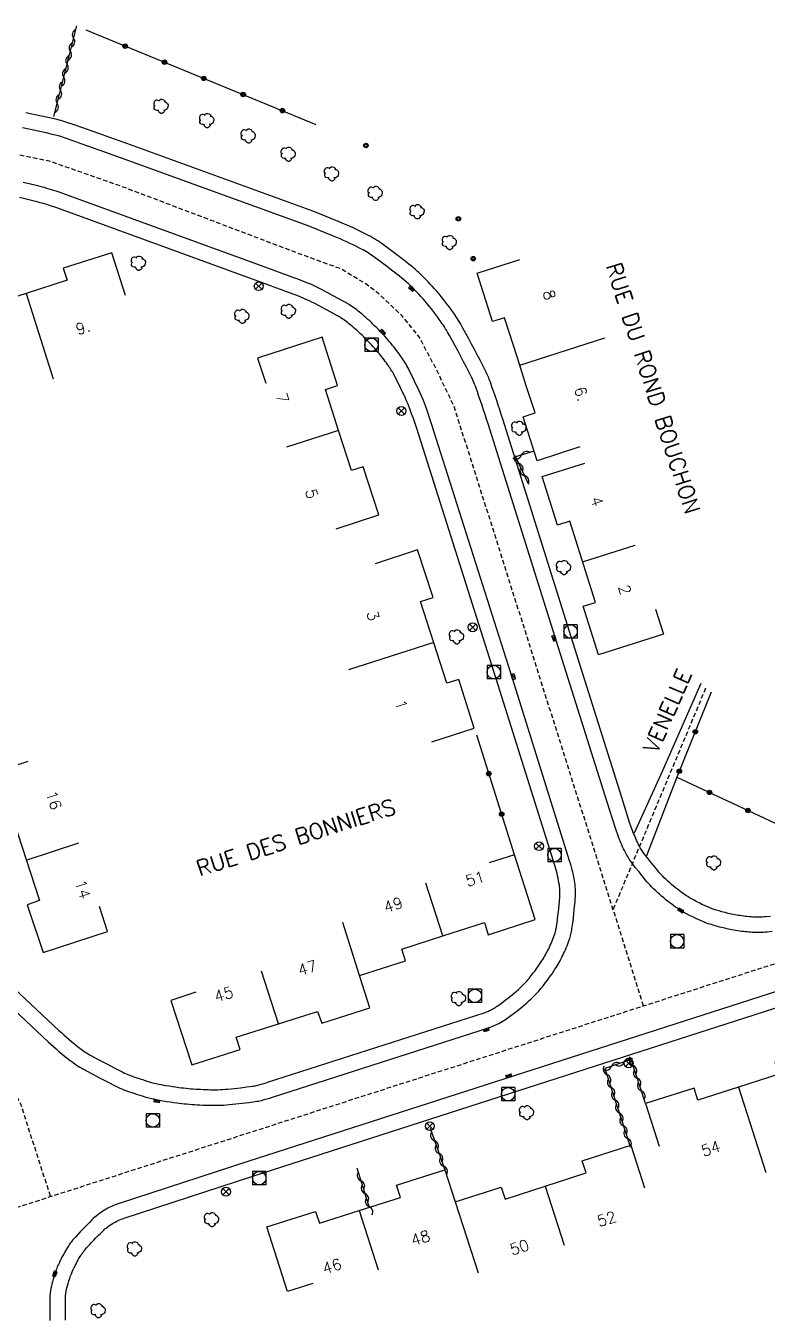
# Model space of a CAD drawing. Header units: millimetres. Extents: x 111000 to 112001, y 129999 to 131000.
# Drawn here: x 111672.5 to 111755.3, y 130248.2 to 130392.6 of the extents above; entities that cross this region are included whole.
import ezdxf
from ezdxf.enums import TextEntityAlignment as Align

# ---------------------------------------------------------------- set-up
doc = ezdxf.new("R2010")
doc.units = ezdxf.units.MM
doc.linetypes.add('DASHED', pattern=[0.75, 0.5, -0.25])
doc.layers.get('0').update_dxf_attribs({"linetype": 'CONTINUOUS'})
for name, color, linetype in [('W0001', 6, 'DASHED'), ('W0008', 7, 'CONTINUOUS'), ('W0100', 7, 'CONTINUOUS'), ('W0300', 7, 'CONTINUOUS'), ('W0310', 3, 'CONTINUOUS'), ('W0322', 7, 'CONTINUOUS'), ('W0400', 7, 'CONTINUOUS'), ('W0420', 7, 'CONTINUOUS'), ('W0469', 7, 'CONTINUOUS'), ('W0989', 7, 'CONTINUOUS'), ('W0991', 7, 'CONTINUOUS'), ('W1102', 7, 'CONTINUOUS')]:
    doc.layers.add(name, color=color, linetype=linetype)
doc.styles.get("Standard").update_dxf_attribs({"font": 'romans.shx', "width": 0.85})

# ---------------------------------------------------------------- blocks, each defined once
blk = doc.blocks.new('T420')
for p, q in [((0.75, 0.75), (-0.75, 0.75)), ((-0.75, 0.75), (-0.75, -0.75)), ((0.75, 0.75), (0.75, -0.75)), ((0.75, -0.75), (-0.75, -0.75))]:
    blk.add_line(p, q)
blk.add_ellipse((0, 0), major_axis=(-0.53, 0.53), ratio=1, start_param=3.926991, end_param=10.210176)
blk = doc.blocks.new('T400')
for p, q in [((-0.15, 0.3), (0.15, 0.3)), ((-0.15, -0.25), (-0.15, 0.3)), ((-0.15, 0.15), (0.15, 0.15)), ((-0.15, 0), (0.15, 0)), ((0.15, 0.3), (0.15, -0.25)), ((-0.15, -0.15), (0.15, -0.15)), ((-0.15, -0.25), (-0.15, -0.3)), ((-0.15, -0.3), (0.15, -0.3)), ((0.15, -0.3), (0.15, -0.25))]:
    blk.add_line(p, q)
blk = doc.blocks.new('T300')
for p, q in [((-0.8, 0.51), (-0.86, 0.34)), ((-0.86, 0.34), (-0.86, 0.17)), ((-0.86, 0.17), (-0.74, 0.06)), ((-0.69, 0.63), (-0.8, 0.51)), ((-0.8, -0.06), (-0.74, 0.06)), ((-0.74, 0.06), (-0.69, 0.11)), ((-0.57, 0.69), (-0.69, 0.63)), ((-0.46, 0.69), (-0.57, 0.69)), ((-0.29, 0.63), (-0.46, 0.69)), ((-0.29, 0.63), (-0.17, 0.74)), ((-0.23, 0.57), (-0.29, 0.63)), ((-0.17, 0.74), (-0.06, 0.8)), ((-0.06, 0.8), (0.06, 0.8)), ((0.06, 0.8), (0.23, 0.74)), ((0.23, 0.74), (0.34, 0.63)), ((0.34, 0.63), (0.4, 0.51)), ((0.46, 0.46), (0.34, 0.46)), ((0.4, 0.51), (0.4, 0.46)), ((0.57, 0.4), (0.46, 0.46)), ((0.57, 0.4), (0.69, 0.29)), ((0.69, 0.29), (0.74, 0.17)), ((0.74, 0.06), (0.69, -0.17)), ((0.74, 0.17), (0.74, 0.06)), ((-0.8, -0.17), (-0.8, -0.06)), ((-0.8, -0.23), (-0.8, -0.17)), ((-0.74, -0.34), (-0.8, -0.23)), ((-0.69, -0.4), (-0.74, -0.34)), ((-0.51, -0.46), (-0.69, -0.4)), ((-0.4, -0.46), (-0.51, -0.46)), ((-0.4, -0.46), (-0.34, -0.46)), ((-0.34, -0.46), (-0.34, -0.4)), ((-0.34, -0.51), (-0.34, -0.46)), ((-0.29, -0.63), (-0.34, -0.51)), ((-0.17, -0.74), (-0.29, -0.63)), ((-0.06, -0.8), (-0.17, -0.74)), ((0.06, -0.8), (-0.06, -0.8)), ((0.17, -0.74), (0.06, -0.8)), ((0.23, -0.69), (0.17, -0.74)), ((0.29, -0.46), (0.23, -0.46)), ((0.29, -0.63), (0.23, -0.69)), ((0.46, -0.4), (0.29, -0.46)), ((0.34, -0.51), (0.29, -0.63)), ((0.34, -0.51), (0.34, -0.46)), ((0.57, -0.34), (0.46, -0.4)), ((0.63, -0.29), (0.57, -0.34)), ((0.69, -0.17), (0.63, -0.29))]:
    blk.add_line(p, q)
blk = doc.blocks.new('t310o')
at = {"color": 0, "linetype": 'Continuous'}
for centre, start, end in [((-0.5, 0.38), 216.8699, 323.1304), ((0.5, -0.37), 36.8699, 143.1303)]:
    blk.add_arc(centre, 0.625, start, end, dxfattribs=at)
blk = doc.blocks.new('t322o')
at = {"color": 0, "linetype": 'Continuous'}
for radius in [0.25, 0.15]:
    blk.add_circle((0, 0), radius, dxfattribs=at)
blk = doc.blocks.new('T469')
at = {"color": 0, "linetype": 'Continuous', "flags": 128}
for points in [[(-0.35, 0.35), (0.35, -0.35)], [(-0.35, -0.35), (0.35, 0.35)]]:
    blk.add_lwpolyline(points, dxfattribs=at)
at = {"color": 0, "linetype": 'Continuous'}
blk.add_circle((0, 0), 0.5, dxfattribs=at)

msp = doc.modelspace()

# ---------------------------------------------------------------- linework, layer by layer
at = {"layer": 'W0001', "flags": 128}
for points in [[(111560.99, 130382.45), (111610.9, 130335.38), (111660.39, 130288.59), (111664.8, 130284.1), (111668.98, 130277.79), (111671.89, 130272.11), (111675.23, 130261.74)], [(111741.51, 130283.06), (111722.21, 130344.18), (111720.29, 130350.16), (111718.3, 130354.3), (111716.39, 130357.89), (111714.51, 130360.21), (111711.74, 130362.81), (111710.46, 130363.76), (111707.64, 130365.45), (111702.92, 130367.16), (111683.09, 130374.68), (111675.22, 130377.43), (111669.24, 130378.66), (111662.1, 130379.53), (111659.96, 130379.5), (111653.3, 130378.79), (111647.56, 130377.59), (111637.91, 130374.57), (111615.51, 130367.15), (111606.75, 130363.79), (111599.2, 130358.07), (111593.38, 130351.91)], [(111748.43, 130318.56), (111738.1, 130293.86)], [(111856.39, 130285.29), (111815.18, 130292.75), (111796.51, 130295.05), (111791.85, 130295.08), (111781.75, 130294.33), (111772.28, 130292.6), (111762.96, 130289.95), (111716.38, 130274.98), (111611.76, 130241.31), (111547.17, 130220.5), (111524.71, 130213.29)]]:
    msp.add_lwpolyline(points, dxfattribs=at)
at = {"layer": 'W0008', "flags": 128}
for points in [[(111755.67, 130293.08), (111755.13, 130293.02), (111754.96, 130293.01), (111754.8, 130293), (111754.64, 130292.99), (111754.47, 130292.99), (111754.32, 130292.99), (111754.17, 130292.99), (111754.02, 130292.99), (111753.87, 130293), (111753.72, 130293), (111753.57, 130293.01), (111753.42, 130293.03), (111753.26, 130293.04), (111753.07, 130293.06), (111752.87, 130293.08), (111752.67, 130293.11), (111752.48, 130293.13), (111752.28, 130293.16), (111752.09, 130293.19), (111751.89, 130293.22), (111751.7, 130293.26), (111751.33, 130293.33), (111750.97, 130293.41), (111750.61, 130293.5), (111750.25, 130293.59), (111749.93, 130293.68), (111749.61, 130293.78), (111749.29, 130293.89), (111748.98, 130294), (111748.75, 130294.09), (111748.53, 130294.18), (111748.3, 130294.28), (111748.08, 130294.38), (111747.77, 130294.54), (111747.46, 130294.7), (111747.15, 130294.87), (111746.84, 130295.04), (111746.64, 130295.16), (111746.44, 130295.29), (111746.24, 130295.41), (111746.05, 130295.54), (111745.86, 130295.68), (111745.66, 130295.81), (111745.48, 130295.95), (111745.29, 130296.1), (111745.07, 130296.27), (111744.86, 130296.45), (111744.64, 130296.63), (111744.43, 130296.82), (111744.22, 130297.01), (111744.02, 130297.2), (111743.82, 130297.39), (111743.62, 130297.59), (111743.47, 130297.74), (111743.32, 130297.9), (111743.18, 130298.06), (111743.04, 130298.23), (111742.67, 130298.68), (111742.3, 130299.14), (111741.94, 130299.61), (111741.58, 130300.07), (111741.5, 130300.18), (111741.42, 130300.29), (111741.34, 130300.41), (111741.27, 130300.52), (111741.2, 130300.63), (111741.13, 130300.75), (111741.06, 130300.87), (111741, 130300.99), (111740.9, 130301.18), (111740.81, 130301.37), (111740.72, 130301.57), (111740.63, 130301.76), (111740.55, 130301.96), (111740.47, 130302.15), (111740.39, 130302.35), (111740.31, 130302.55), (111739.98, 130303.47), (111739.06, 130306.35), (111733.4, 130324.3), (111725.76, 130348.64), (111725.59, 130349.16), (111725.43, 130349.68), (111725.26, 130350.2), (111725.09, 130350.72), (111724.91, 130351.23), (111724.74, 130351.75), (111724.56, 130352.26), (111724.38, 130352.78), (111724.32, 130352.94), (111724.26, 130353.1), (111724.2, 130353.26), (111724.13, 130353.41), (111724.06, 130353.57), (111723.99, 130353.72), (111723.92, 130353.88), (111723.84, 130354.03), (111723.54, 130354.63), (111723.23, 130355.24), (111722.92, 130355.84), (111722.6, 130356.44), (111722.29, 130357.03), (111721.97, 130357.63), (111721.65, 130358.23), (111721.32, 130358.82), (111721.2, 130359.03), (111721.08, 130359.24), (111720.96, 130359.45), (111720.83, 130359.66), (111720.7, 130359.86), (111720.57, 130360.07), (111720.44, 130360.27), (111720.3, 130360.47), (111720.07, 130360.79), (111719.85, 130361.1), (111719.61, 130361.41), (111719.38, 130361.72), (111719.14, 130362.03), (111718.9, 130362.33), (111718.65, 130362.63), (111718.4, 130362.93), (111718.16, 130363.2), (111717.92, 130363.47), (111717.67, 130363.74), (111717.42, 130364), (111717.17, 130364.26), (111716.91, 130364.52), (111716.65, 130364.77), (111716.39, 130365.02), (111716.26, 130365.15), (111716.12, 130365.27), (111715.98, 130365.39), (111715.85, 130365.51), (111715.71, 130365.63), (111715.57, 130365.74), (111715.42, 130365.86), (111715.28, 130365.97), (111714.54, 130366.54), (111713.79, 130367.11), (111713.04, 130367.67), (111712.28, 130368.23), (111712.08, 130368.37), (111711.87, 130368.52), (111711.66, 130368.66), (111711.44, 130368.79), (111711.23, 130368.92), (111711.01, 130369.05), (111710.78, 130369.17), (111710.56, 130369.28), (111710.18, 130369.47), (111709.81, 130369.66), (111709.43, 130369.84), (111709.04, 130370.01), (111708.66, 130370.19), (111708.27, 130370.35), (111707.89, 130370.52), (111707.5, 130370.68), (111704.65, 130371.83), (111683.75, 130379.44), (111681.88, 130380.11), (111680.62, 130380.56), (111679.36, 130381), (111678.1, 130381.44), (111676.83, 130381.87), (111676.63, 130381.94), (111676.42, 130382), (111676.21, 130382.06), (111676, 130382.11), (111675.12, 130382.31), (111674.24, 130382.51), (111673.35, 130382.7), (111672.47, 130382.89)], [(111755.86, 130291.37), (111755.3, 130291.32), (111755.09, 130291.3), (111754.89, 130291.28), (111754.69, 130291.28), (111754.49, 130291.27), (111754.32, 130291.27), (111754.14, 130291.27), (111753.97, 130291.28), (111753.79, 130291.28), (111753.62, 130291.29), (111753.45, 130291.3), (111753.27, 130291.32), (111753.1, 130291.33), (111752.88, 130291.35), (111752.67, 130291.38), (111752.45, 130291.4), (111752.24, 130291.43), (111752.02, 130291.46), (111751.81, 130291.5), (111751.6, 130291.53), (111751.38, 130291.57), (111751.18, 130291.61), (111750.98, 130291.65), (111750.79, 130291.69), (111750.59, 130291.74), (111750.39, 130291.78), (111750.19, 130291.83), (111749.99, 130291.88), (111749.8, 130291.94), (111749.62, 130291.99), (111749.44, 130292.04), (111749.26, 130292.09), (111749.08, 130292.15), (111748.91, 130292.2), (111748.73, 130292.26), (111748.55, 130292.33), (111748.38, 130292.39), (111748.11, 130292.49), (111747.85, 130292.6), (111747.59, 130292.72), (111747.33, 130292.84), (111746.99, 130293.01), (111746.65, 130293.19), (111746.31, 130293.37), (111745.98, 130293.56), (111745.75, 130293.7), (111745.53, 130293.83), (111745.3, 130293.98), (111745.08, 130294.12), (111744.87, 130294.27), (111744.65, 130294.43), (111744.44, 130294.59), (111744.23, 130294.75), (111743.99, 130294.94), (111743.75, 130295.14), (111743.52, 130295.34), (111743.29, 130295.54), (111743.06, 130295.74), (111742.84, 130295.95), (111742.62, 130296.16), (111742.4, 130296.38), (111742.22, 130296.56), (111742.05, 130296.75), (111741.88, 130296.94), (111741.72, 130297.13), (111741.33, 130297.6), (111740.96, 130298.08), (111740.58, 130298.55), (111740.21, 130299.03), (111740.11, 130299.17), (111740.01, 130299.31), (111739.91, 130299.46), (111739.82, 130299.6), (111739.73, 130299.75), (111739.64, 130299.9), (111739.55, 130300.05), (111739.47, 130300.2), (111739.36, 130300.42), (111739.26, 130300.64), (111739.16, 130300.85), (111739.06, 130301.07), (111738.96, 130301.29), (111738.87, 130301.52), (111738.79, 130301.74), (111738.7, 130301.97), (111738.36, 130302.92), (111737.43, 130305.83), (111731.77, 130323.79), (111724.12, 130348.13), (111723.96, 130348.64), (111723.79, 130349.15), (111723.63, 130349.66), (111723.46, 130350.17), (111723.29, 130350.68), (111723.11, 130351.19), (111722.94, 130351.7), (111722.76, 130352.21), (111722.71, 130352.34), (111722.66, 130352.48), (111722.61, 130352.61), (111722.55, 130352.74), (111722.5, 130352.87), (111722.44, 130353), (111722.38, 130353.13), (111722.31, 130353.26), (111722.01, 130353.85), (111721.7, 130354.45), (111721.4, 130355.04), (111721.08, 130355.64), (111720.77, 130356.23), (111720.46, 130356.82), (111720.14, 130357.41), (111719.82, 130357.99), (111719.71, 130358.19), (111719.6, 130358.38), (111719.49, 130358.57), (111719.37, 130358.75), (111719.25, 130358.94), (111719.14, 130359.13), (111719.01, 130359.31), (111718.89, 130359.49), (111718.68, 130359.79), (111718.46, 130360.09), (111718.24, 130360.38), (111718.02, 130360.67), (111717.79, 130360.96), (111717.56, 130361.25), (111717.33, 130361.53), (111717.09, 130361.81), (111716.87, 130362.07), (111716.65, 130362.32), (111716.42, 130362.57), (111716.18, 130362.82), (111715.95, 130363.06), (111715.71, 130363.3), (111715.47, 130363.54), (111715.22, 130363.77), (111714.98, 130363.99), (111714.73, 130364.2), (111714.48, 130364.41), (111714.23, 130364.62), (111713.49, 130365.18), (111712.76, 130365.74), (111712.02, 130366.29), (111711.27, 130366.84), (111711.09, 130366.97), (111710.91, 130367.09), (111710.73, 130367.21), (111710.55, 130367.33), (111710.36, 130367.44), (111710.17, 130367.55), (111709.98, 130367.65), (111709.78, 130367.75), (111709.42, 130367.93), (111709.06, 130368.11), (111708.7, 130368.28), (111708.33, 130368.45), (111707.97, 130368.62), (111707.6, 130368.78), (111707.23, 130368.93), (111706.86, 130369.09), (111704.03, 130370.23), (111683.17, 130377.82), (111681.3, 130378.49), (111680.05, 130378.94), (111678.79, 130379.38), (111677.54, 130379.82), (111676.28, 130380.25), (111676.11, 130380.3), (111675.95, 130380.35), (111675.79, 130380.39), (111675.62, 130380.43), (111674.74, 130380.63), (111673.86, 130380.83), (111672.99, 130381.02), (111672.11, 130381.21)], [(111666.16, 130287.34), (111674.98, 130279.07), (111675.27, 130278.79), (111675.57, 130278.52), (111675.87, 130278.26), (111676.18, 130277.99), (111676.49, 130277.73), (111676.8, 130277.47), (111677.11, 130277.22), (111677.43, 130276.97), (111677.61, 130276.84), (111677.79, 130276.7), (111677.97, 130276.58), (111678.16, 130276.45), (111678.34, 130276.33), (111678.53, 130276.21), (111678.73, 130276.1), (111678.92, 130275.99), (111679.82, 130275.51), (111680.72, 130275.04), (111681.62, 130274.57), (111682.52, 130274.1), (111682.75, 130273.99), (111682.98, 130273.89), (111683.21, 130273.79), (111683.44, 130273.7), (111683.94, 130273.52), (111684.45, 130273.34), (111684.96, 130273.17), (111685.47, 130273.01), (111685.77, 130272.92), (111686.08, 130272.83), (111686.38, 130272.75), (111686.69, 130272.68), (111686.98, 130272.62), (111687.27, 130272.57), (111687.55, 130272.51), (111687.84, 130272.46), (111688.22, 130272.4), (111688.59, 130272.34), (111688.97, 130272.29), (111689.34, 130272.24), (111689.63, 130272.2), (111689.91, 130272.17), (111690.2, 130272.14), (111690.48, 130272.11), (111690.77, 130272.09), (111691.05, 130272.06), (111691.34, 130272.04), (111691.62, 130272.02), (111691.92, 130272.01), (111692.21, 130271.99), (111692.5, 130271.98), (111692.79, 130271.98), (111693.09, 130271.97), (111693.38, 130271.97), (111693.67, 130271.97), (111693.97, 130271.97), (111694.28, 130271.97), (111694.59, 130271.99), (111694.9, 130272.01), (111695.21, 130272.04), (111695.94, 130272.11), (111696.67, 130272.2), (111697.39, 130272.28), (111698.12, 130272.38), (111698.29, 130272.41), (111698.46, 130272.44), (111698.63, 130272.47), (111698.8, 130272.51), (111699.11, 130272.6), (111699.42, 130272.68), (111699.72, 130272.77), (111700.03, 130272.87), (111724.29, 130280.67), (111724.81, 130280.88), (111724.99, 130280.95), (111725.16, 130281.03), (111725.34, 130281.12), (111725.51, 130281.21), (111725.7, 130281.32), (111725.88, 130281.44), (111726.06, 130281.55), (111726.24, 130281.68), (111726.67, 130281.99), (111727.09, 130282.31), (111727.51, 130282.64), (111727.93, 130282.97), (111728.19, 130283.19), (111728.45, 130283.41), (111728.7, 130283.64), (111728.95, 130283.87), (111729.12, 130284.03), (111729.28, 130284.19), (111729.44, 130284.35), (111729.6, 130284.52), (111729.75, 130284.69), (111729.9, 130284.86), (111730.05, 130285.04), (111730.19, 130285.22), (111730.38, 130285.45), (111730.56, 130285.69), (111730.75, 130285.93), (111730.92, 130286.17), (111731.1, 130286.42), (111731.27, 130286.66), (111731.44, 130286.91), (111731.6, 130287.16), (111731.72, 130287.35), (111731.84, 130287.54), (111731.95, 130287.73), (111732.06, 130287.92), (111732.17, 130288.11), (111732.27, 130288.31), (111732.37, 130288.5), (111732.47, 130288.7), (111732.57, 130288.92), (111732.67, 130289.13), (111732.77, 130289.35), (111732.86, 130289.57), (111732.95, 130289.78), (111733.03, 130290), (111733.12, 130290.23), (111733.19, 130290.45), (111733.25, 130290.6), (111733.29, 130290.76), (111733.34, 130290.91), (111733.38, 130291.07), (111733.42, 130291.23), (111733.45, 130291.38), (111733.48, 130291.54), (111733.5, 130291.7), (111733.56, 130292.12), (111733.62, 130292.54), (111733.67, 130292.95), (111733.72, 130293.37), (111733.76, 130293.79), (111733.8, 130294.21), (111733.84, 130294.63), (111733.87, 130295.05), (111733.89, 130295.27), (111733.9, 130295.49), (111733.9, 130295.71), (111733.89, 130295.93), (111733.88, 130296.16), (111733.87, 130296.38), (111733.84, 130296.6), (111733.81, 130296.82), (111733.77, 130297.11), (111733.72, 130297.41), (111733.66, 130297.7), (111733.6, 130298), (111733.53, 130298.29), (111733.45, 130298.58), (111733.37, 130298.87), (111733.28, 130299.16), (111732.68, 130301.07), (111726.92, 130319.45), (111717.82, 130348.11), (111717.63, 130348.69), (111717.44, 130349.27), (111717.23, 130349.84), (111717.03, 130350.41), (111716.9, 130350.74), (111716.76, 130351.07), (111716.62, 130351.4), (111716.47, 130351.72), (111715.92, 130352.89), (111715.36, 130354.05), (111715.26, 130354.24), (111715.16, 130354.43), (111715.06, 130354.6), (111714.96, 130354.77), (111714.86, 130354.94), (111714.75, 130355.11), (111714.65, 130355.27), (111714.54, 130355.44), (111714.43, 130355.6), (111714.31, 130355.76), (111714.18, 130355.95), (111714.04, 130356.14), (111713.89, 130356.33), (111713.75, 130356.52), (111713.6, 130356.71), (111713.45, 130356.89), (111713.3, 130357.08), (111713.15, 130357.26), (111712.96, 130357.48), (111712.77, 130357.69), (111712.58, 130357.91), (111712.38, 130358.12), (111712.16, 130358.37), (111711.92, 130358.61), (111711.69, 130358.85), (111711.45, 130359.08), (111711.27, 130359.26), (111711.09, 130359.44), (111710.9, 130359.61), (111710.71, 130359.79), (111710.52, 130359.96), (111710.33, 130360.13), (111710.13, 130360.29), (111709.94, 130360.46), (111709.78, 130360.59), (111709.63, 130360.71), (111709.47, 130360.84), (111709.31, 130360.96), (111709.14, 130361.08), (111708.98, 130361.19), (111708.81, 130361.31), (111708.65, 130361.42), (111708.52, 130361.5), (111708.39, 130361.58), (111708.26, 130361.66), (111708.12, 130361.73), (111707.47, 130362.09), (111706.82, 130362.44), (111706.16, 130362.79), (111705.5, 130363.14), (111705.21, 130363.29), (111704.91, 130363.44), (111704.61, 130363.57), (111704.31, 130363.71), (111703.86, 130363.89), (111703.42, 130364.07), (111702.97, 130364.25), (111702.52, 130364.41), (111698.69, 130365.8), (111676.93, 130373.76), (111676.41, 130373.93), (111675.88, 130374.1), (111675.36, 130374.27), (111674.83, 130374.43), (111674.58, 130374.51), (111674.33, 130374.58), (111674.08, 130374.64), (111673.82, 130374.71), (111672.19, 130375.09)], [(111667.35, 130288.61), (111676.17, 130280.34), (111676.45, 130280.08), (111676.74, 130279.82), (111677.02, 130279.57), (111677.31, 130279.32), (111677.61, 130279.07), (111677.9, 130278.82), (111678.2, 130278.58), (111678.5, 130278.35), (111678.65, 130278.23), (111678.8, 130278.12), (111678.95, 130278.01), (111679.11, 130277.91), (111679.27, 130277.81), (111679.43, 130277.71), (111679.59, 130277.62), (111679.75, 130277.53), (111680.64, 130277.05), (111681.53, 130276.58), (111682.42, 130276.12), (111683.31, 130275.66), (111683.49, 130275.57), (111683.68, 130275.49), (111683.86, 130275.41), (111684.05, 130275.34), (111684.53, 130275.16), (111685.01, 130274.99), (111685.5, 130274.83), (111685.99, 130274.67), (111686.25, 130274.59), (111686.52, 130274.52), (111686.79, 130274.45), (111687.06, 130274.39), (111687.33, 130274.33), (111687.59, 130274.28), (111687.86, 130274.23), (111688.13, 130274.18), (111688.49, 130274.12), (111688.85, 130274.07), (111689.21, 130274.02), (111689.57, 130273.97), (111689.84, 130273.93), (111690.11, 130273.9), (111690.38, 130273.87), (111690.65, 130273.85), (111690.92, 130273.82), (111691.19, 130273.8), (111691.46, 130273.78), (111691.73, 130273.76), (111692, 130273.75), (111692.28, 130273.74), (111692.56, 130273.73), (111692.84, 130273.72), (111693.11, 130273.71), (111693.39, 130273.71), (111693.67, 130273.71), (111693.95, 130273.71), (111694.22, 130273.72), (111694.49, 130273.73), (111694.77, 130273.75), (111695.04, 130273.77), (111695.75, 130273.85), (111696.46, 130273.93), (111697.17, 130274.01), (111697.88, 130274.11), (111698, 130274.13), (111698.12, 130274.15), (111698.25, 130274.17), (111698.37, 130274.2), (111698.65, 130274.28), (111698.93, 130274.36), (111699.21, 130274.44), (111699.5, 130274.53), (111723.7, 130282.31), (111724.16, 130282.5), (111724.29, 130282.55), (111724.41, 130282.61), (111724.54, 130282.67), (111724.66, 130282.73), (111724.8, 130282.82), (111724.94, 130282.91), (111725.08, 130283), (111725.22, 130283.09), (111725.63, 130283.39), (111726.04, 130283.7), (111726.44, 130284.01), (111726.84, 130284.33), (111727.07, 130284.52), (111727.3, 130284.72), (111727.53, 130284.92), (111727.75, 130285.13), (111727.9, 130285.27), (111728.04, 130285.41), (111728.18, 130285.56), (111728.31, 130285.7), (111728.45, 130285.85), (111728.58, 130286), (111728.71, 130286.15), (111728.84, 130286.31), (111729.01, 130286.53), (111729.18, 130286.75), (111729.35, 130286.97), (111729.51, 130287.19), (111729.67, 130287.42), (111729.83, 130287.65), (111729.98, 130287.88), (111730.14, 130288.11), (111730.24, 130288.27), (111730.34, 130288.44), (111730.44, 130288.61), (111730.54, 130288.78), (111730.63, 130288.95), (111730.73, 130289.12), (111730.81, 130289.29), (111730.9, 130289.46), (111730.99, 130289.65), (111731.08, 130289.85), (111731.16, 130290.04), (111731.25, 130290.23), (111731.33, 130290.43), (111731.4, 130290.63), (111731.48, 130290.82), (111731.55, 130291.02), (111731.59, 130291.14), (111731.62, 130291.25), (111731.66, 130291.37), (111731.69, 130291.49), (111731.71, 130291.6), (111731.74, 130291.72), (111731.76, 130291.84), (111731.78, 130291.96), (111731.84, 130292.36), (111731.89, 130292.76), (111731.94, 130293.16), (111731.99, 130293.57), (111732.03, 130293.97), (111732.07, 130294.37), (111732.1, 130294.77), (111732.14, 130295.18), (111732.15, 130295.35), (111732.15, 130295.53), (111732.15, 130295.7), (111732.15, 130295.87), (111732.14, 130296.05), (111732.13, 130296.22), (111732.11, 130296.4), (111732.09, 130296.57), (111732.05, 130296.83), (111732, 130297.09), (111731.95, 130297.35), (111731.89, 130297.61), (111731.83, 130297.87), (111731.77, 130298.13), (111731.7, 130298.38), (111731.62, 130298.64), (111731.02, 130300.55), (111725.25, 130318.92), (111716.16, 130347.59), (111715.97, 130348.14), (111715.79, 130348.7), (111715.59, 130349.25), (111715.39, 130349.8), (111715.28, 130350.1), (111715.16, 130350.4), (111715.03, 130350.69), (111714.89, 130350.98), (111714.35, 130352.14), (111713.79, 130353.29), (111713.72, 130353.43), (111713.64, 130353.57), (111713.56, 130353.73), (111713.47, 130353.88), (111713.38, 130354.02), (111713.28, 130354.17), (111713.19, 130354.32), (111713.09, 130354.46), (111712.99, 130354.61), (111712.89, 130354.75), (111712.77, 130354.93), (111712.64, 130355.1), (111712.51, 130355.28), (111712.37, 130355.45), (111712.24, 130355.62), (111712.1, 130355.79), (111711.96, 130355.96), (111711.82, 130356.13), (111711.65, 130356.33), (111711.47, 130356.54), (111711.29, 130356.74), (111711.11, 130356.93), (111710.89, 130357.16), (111710.67, 130357.39), (111710.45, 130357.62), (111710.23, 130357.84), (111710.06, 130358.01), (111709.89, 130358.17), (111709.71, 130358.34), (111709.54, 130358.5), (111709.36, 130358.66), (111709.18, 130358.81), (111709, 130358.97), (111708.82, 130359.12), (111708.68, 130359.23), (111708.55, 130359.34), (111708.41, 130359.45), (111708.27, 130359.56), (111708.12, 130359.66), (111707.98, 130359.76), (111707.83, 130359.87), (111707.69, 130359.96), (111707.59, 130360.03), (111707.49, 130360.09), (111707.39, 130360.15), (111707.29, 130360.2), (111706.64, 130360.56), (111705.99, 130360.91), (111705.34, 130361.25), (111704.69, 130361.6), (111704.43, 130361.73), (111704.16, 130361.86), (111703.89, 130361.99), (111703.62, 130362.1), (111703.2, 130362.28), (111702.78, 130362.45), (111702.35, 130362.61), (111701.93, 130362.77), (111698.09, 130364.16), (111676.35, 130372.11), (111675.84, 130372.28), (111675.34, 130372.45), (111674.83, 130372.61), (111674.32, 130372.76), (111674.1, 130372.83), (111673.87, 130372.89), (111673.64, 130372.95), (111673.41, 130373.01), (111671.79, 130373.4)], [(111740.48, 130302.41), (111743.63, 130309.3), (111747.93, 130319.15)], [(111745.22, 130308.63), (111741.83, 130299.84)], [(111758.65, 130285.44), (111727.04, 130275.26), (111697.3, 130265.68), (111682.92, 130261), (111682.7, 130260.92), (111682.48, 130260.84), (111682.27, 130260.76), (111682.06, 130260.67), (111681.86, 130260.57), (111681.65, 130260.46), (111681.45, 130260.35), (111681.26, 130260.24), (111681.07, 130260.12), (111680.88, 130260), (111680.7, 130259.87), (111680.52, 130259.73), (111680.35, 130259.59), (111680.18, 130259.45), (111680.01, 130259.3), (111679.85, 130259.15), (111679.59, 130258.88), (111679.32, 130258.62), (111679.06, 130258.35), (111678.81, 130258.09), (111678.55, 130257.82), (111678.3, 130257.54), (111678.05, 130257.27), (111677.8, 130256.99), (111677.71, 130256.88), (111677.62, 130256.77), (111677.53, 130256.66), (111677.44, 130256.54), (111677.36, 130256.43), (111677.28, 130256.31), (111677.2, 130256.19), (111677.13, 130256.07), (111677.02, 130255.89), (111676.91, 130255.71), (111676.81, 130255.53), (111676.71, 130255.34), (111676.61, 130255.16), (111676.51, 130254.98), (111676.41, 130254.79), (111676.32, 130254.6), (111676.25, 130254.47), (111676.19, 130254.33), (111676.12, 130254.19), (111676.06, 130254.05), (111676, 130253.91), (111675.95, 130253.77), (111675.89, 130253.62), (111675.84, 130253.48), (111675.73, 130253.17), (111675.63, 130252.86), (111675.54, 130252.55), (111675.45, 130252.24), (111675.38, 130251.99), (111675.33, 130251.74), (111675.28, 130251.49), (111675.24, 130251.24), (111675.21, 130251.06), (111675.19, 130250.88), (111675.18, 130250.7), (111675.18, 130250.52), (111675.17, 130249.87), (111675.16, 130249.22), (111675.17, 130248.57), (111675.18, 130247.92)], [(111676.92, 130247.95), (111676.91, 130248.59), (111676.91, 130249.22), (111676.91, 130249.86), (111676.92, 130250.49), (111676.92, 130250.61), (111676.93, 130250.73), (111676.94, 130250.85), (111676.96, 130250.97), (111676.99, 130251.18), (111677.03, 130251.38), (111677.08, 130251.58), (111677.13, 130251.78), (111677.21, 130252.06), (111677.29, 130252.34), (111677.38, 130252.61), (111677.48, 130252.89), (111677.57, 130253.13), (111677.67, 130253.36), (111677.77, 130253.6), (111677.88, 130253.83), (111678.05, 130254.17), (111678.23, 130254.5), (111678.42, 130254.84), (111678.62, 130255.16), (111678.67, 130255.25), (111678.73, 130255.34), (111678.79, 130255.43), (111678.85, 130255.51), (111678.91, 130255.59), (111678.98, 130255.68), (111679.04, 130255.76), (111679.11, 130255.83), (111679.35, 130256.1), (111679.59, 130256.36), (111679.83, 130256.63), (111680.07, 130256.89), (111680.32, 130257.14), (111680.57, 130257.4), (111680.82, 130257.65), (111681.07, 130257.9), (111681.2, 130258.02), (111681.32, 130258.14), (111681.46, 130258.25), (111681.59, 130258.36), (111681.73, 130258.46), (111681.87, 130258.56), (111682.01, 130258.65), (111682.16, 130258.75), (111682.31, 130258.84), (111682.47, 130258.92), (111682.63, 130259), (111682.79, 130259.08), (111682.95, 130259.15), (111683.12, 130259.22), (111683.29, 130259.28), (111683.46, 130259.34), (111697.84, 130264.03), (111727.57, 130273.6), (111759.18, 130283.77)]]:
    msp.add_lwpolyline(points, dxfattribs=at)
at = {"layer": 'W0100', "flags": 128}
for points in [[(111683.6, 130362.47), (111682.08, 130367.24), (111676.67, 130365.52), (111677.11, 130364.16), (111672.51, 130362.69), (111668.02, 130361.26), (111667.59, 130362.58), (111662.19, 130360.87), (111663.7, 130356.1)], [(111734.37, 130345.53), (111729.61, 130344), (111728.04, 130348.91), (111729.38, 130349.33), (111728.4, 130352.37), (111727.44, 130355.38), (111725.97, 130359.98), (111724.63, 130359.55), (111722.91, 130364.96), (111727.68, 130366.47)], [(111707.17, 130336.4), (111711.93, 130337.94), (111710.18, 130343.32), (111708.85, 130342.9), (111707.42, 130347.39), (111705.97, 130351.97), (111707.32, 130352.4), (111705.58, 130357.81), (111698.37, 130355.47), (111699.28, 130352.66)], [(111742.82, 130327.41), (111743.71, 130324.6), (111736.47, 130322.31), (111734.76, 130327.74), (111736.12, 130328.17), (111733.25, 130337.23), (111731.89, 130336.8), (111730.17, 130342.23), (111734.94, 130343.73)], [(111717.83, 130312.57), (111722.59, 130314.1), (111720.85, 130319.53), (111719.52, 130319.15), (111716.58, 130328.25), (111717.98, 130328.7), (111716.26, 130334.03), (111711.5, 130332.49)], [(111672.7, 130310.39), (111667.96, 130308.8), (111669.74, 130303.49), (111671.06, 130303.89), (111673.99, 130294.86), (111672.64, 130294.38), (111674.4, 130289.03), (111681.62, 130291.37), (111680.71, 130294.17)], [(111691.49, 130284.6), (111688.68, 130283.69), (111691.04, 130276.48), (111696.43, 130278.19), (111695.99, 130279.57), (111700.72, 130281.06), (111705.07, 130282.44), (111705.55, 130281.13), (111710.92, 130282.84), (111709.78, 130286.47), (111714.9, 130288.11), (111714.48, 130289.42), (111719.06, 130290.89), (111723.72, 130292.38), (111724.15, 130291.03), (111729.39, 130292.73), (111727.07, 130299.97), (111724.26, 130299.07)], [(111763.12, 130273.75), (111761.59, 130278.51), (111756.18, 130276.77), (111756.61, 130275.45), (111752.09, 130273.99), (111747.57, 130272.54), (111747.14, 130273.87), (111741.72, 130272.15), (111743.23, 130267.38)], [(111704.53, 130252.05), (111701.73, 130251.15), (111699.42, 130258.37), (111704.83, 130260.09), (111705.28, 130258.79), (111709.73, 130260.19), (111714.35, 130261.65), (111713.91, 130263.02), (111719.29, 130264.75), (111720.46, 130261.16), (111725.6, 130262.8), (111726.04, 130261.49), (111730.5, 130262.93), (111735.09, 130264.41), (111734.65, 130265.77), (111740.06, 130267.51), (111741.59, 130262.75)]]:
    msp.add_lwpolyline(points, dxfattribs=at)
at = {"layer": 'W0310', "flags": 128}
for points in [[(111675.62, 130382.47), (111678.18, 130392.59)], [(111729.27, 130345.08), (111727.19, 130344.42), (111728.64, 130341.38)], [(111741.72, 130272.15), (111740.11, 130277.08), (111737.18, 130276.07), (111739.96, 130267.48)], [(111717.64, 130269.41), (111719.29, 130264.75)], [(111709.47, 130264.96), (111710.86, 130260.55)]]:
    msp.add_lwpolyline(points, dxfattribs=at)
at = {"layer": 'W0322', "flags": 128}
for points in [[(111679.18, 130392.13), (111704.9, 130381.58)], [(111749.07, 130318.12), (111745.22, 130308.63), (111765.28, 130299.23), (111767.31, 130299.52), (111771.21, 130300.51), (111777.1, 130301.68), (111779.03, 130302.01), (111780.98, 130302.28), (111783, 130302.5), (111785.02, 130302.72), (111789.05, 130302.98), (111793.05, 130303.11), (111797.08, 130303.22), (111799.05, 130303.49), (111800.91, 130304.37), (111802.53, 130305.6)], [(111727.07, 130299.97), (111722.86, 130313.32)]]:
    msp.add_lwpolyline(points, dxfattribs=at)
at = {"layer": 'W1102', "flags": 128}
for points in [[(111672.51, 130362.69), (111675.55, 130353.16)], [(111727.67, 130354.66), (111737.19, 130357.71)], [(111707.42, 130347.39), (111701.59, 130345.5)], [(111734.68, 130332.7), (111740.55, 130334.56)], [(111718.05, 130323.7), (111708.53, 130320.63)], [(111672.53, 130299.37), (111678.4, 130301.28)], [(111719.06, 130290.89), (111717.17, 130296.8)], [(111709.78, 130286.47), (111707.89, 130292.38)], [(111700.72, 130281.06), (111698.83, 130286.97)], [(111752.09, 130273.99), (111755.16, 130264.47)], [(111730.5, 130262.93), (111732.63, 130256.33)], [(111720.46, 130261.16), (111723.02, 130253.23)], [(111709.73, 130260.19), (111711.86, 130253.59)]]:
    msp.add_lwpolyline(points, dxfattribs=at)

# ---------------------------------------------------------------- block references
at = {"layer": 'W0300'}
for p in [(111687.63, 130383.6), (111692.74, 130382.01), (111697.38, 130380.28), (111701.84, 130378.24), (111706.68, 130376.05), (111711.57, 130373.87), (111716.24, 130371.81), (111719.84, 130368.38), (111685.1, 130366.07), (111696.67, 130360.13), (111701.86, 130360.69), (111727.61, 130347.63), (111732.61, 130332.05), (111720.64, 130324.31), (111749.36, 130299.05), (111720.86, 130283.89), (111728.48, 130271.14), (111693.28, 130259.18), (111684.66, 130255.91), (111680.6, 130249.01)]:
    msp.add_blockref('T300', p, dxfattribs=at)
at = {"layer": 'W0310'}
for p, rotation in [((111677.82, 130391.2), 75.85312686613973), ((111677.46, 130389.74), 75.85312686613973), ((111677.09, 130388.29), 75.85312686613973), ((111676.72, 130386.84), 75.85312686613973), ((111676.36, 130385.38), 75.85312686613973), ((111675.99, 130383.93), 75.85312686613973), ((111727.84, 130344.62), 197.7517088581613), ((111727.54, 130343.68), 295.4879827726235), ((111728.19, 130342.32), 295.4879827726235), ((111739.34, 130276.81), 198.9145259513394), ((111740.32, 130276.43), 108.0233407316729), ((111737.41, 130275.39), 287.8685278071651), ((111737.92, 130276.33), 198.9145259513394), ((111740.79, 130275), 108.0233407316729), ((111737.87, 130273.96), 287.8685278071651), ((111741.25, 130273.57), 108.0233407316729), ((111738.33, 130272.53), 287.8685278071651), ((111738.79, 130271.1), 287.8685278071651), ((111739.25, 130269.68), 287.8685278071651), ((111718.14, 130268), 289.458368024348), ((111739.71, 130268.25), 287.8685278071651), ((111718.64, 130266.58), 289.458368024348), ((111719.14, 130265.17), 289.458368024348), ((111709.92, 130263.52), 287.5082806539286), ((111710.37, 130262.09), 287.5082806539286), ((111710.82, 130260.66), 287.5082806539286)]:
    msp.add_blockref('t310o', p, dxfattribs=dict(at, rotation=rotation))
at = {"layer": 'W0322'}
for p, rotation in [((111683.58, 130390.33), 337.6769730708083), ((111687.97, 130388.53), 337.6769730708083), ((111692.36, 130386.72), 337.6769730708083), ((111696.76, 130384.92), 337.6769730708083), ((111701.15, 130383.11), 337.6769730708083), ((111710.48, 130379.22), 337.46208074726), ((111720.81, 130371.03), 290.4553204313988), ((111722.47, 130366.58), 290.4553204313988), ((111747.29, 130313.71), 247.9223693178917), ((111724.21, 130309.03), 107.5348799096384), ((111745.5, 130309.31), 247.9223693178917), ((111748.86, 130306.93), 334.8953616449575), ((111725.64, 130304.5), 107.5348799096384), ((111753.16, 130304.91), 334.8953616449575)]:
    msp.add_blockref('t322o', p, dxfattribs=dict(at, rotation=rotation))
at = {"layer": 'W0400'}
for p, rotation in [((111715.57, 130363.22), 225.4570571042321), ((111712.35, 130358.37), 43.67923456263873), ((111731.49, 130324.18), 17.43847853570851), ((111726.94, 130319.88), 17.5320923198615), ((111745.65, 130293.74), 60.88967888822253), ((111723.93, 130280.4), 107.8293024067501), ((111726.45, 130275.23), 107.8555007754705), ((111687.1, 130272.45), 258.6673852515416), ((111675.72, 130253.12), 161.2904174500857)]:
    msp.add_blockref('T400', p, dxfattribs=dict(at, rotation=rotation))
at = {"layer": 'W0420'}
for p in [(111711.1, 130356.95), (111733.34, 130324.91), (111724.76, 130320.37), (111731.54, 130299.92), (111745.25, 130290.29), (111722.65, 130284.19), (111726.36, 130273.2), (111686.67, 130270.27), (111698.56, 130263.82)]:
    msp.add_blockref('T420', p, dxfattribs=at)
at = {"layer": 'W0469'}
for p in [(111698.51, 130363.5), (111714.43, 130349.56), (111722.4, 130325.39), (111729.83, 130300.92), (111739.84, 130276.65), (111717.62, 130269.63), (111694.85, 130262.3)]:
    msp.add_blockref('T469', p, dxfattribs=at)

# ---------------------------------------------------------------- texts
at = {"layer": 'W0989'}
for s, rotation, p in [('RUE DU ROND BOUCHON', 287.7517, (111742.58, 130352.1)), ('VENELLE', 66.4272, (111744.16, 130316.05)), ('RUE DES BONNIERS', 17.6951, (111702.66, 130301.89))]:
    msp.add_text(s, height=1.75, rotation=rotation, dxfattribs=at).set_placement(p, align=Align.MIDDLE)
at = {"layer": 'W0991'}
for s, rotation, p in [('8', 287.7517, (111730.97, 130362.52)), ('9.', 17.7129, (111678.86, 130358.87)), ('7', 287.5983, (111701.17, 130350.98)), ('6.', 287.7517, (111734.56, 130351.47)), ('5', 287.5983, (111704.42, 130340.31)), ('4', 287.7517, (111736.29, 130339.46)), ('2', 287.7517, (111739.42, 130329.58)), ('3', 287.5983, (111711.28, 130326.67)), ('1', 287.5983, (111714.43, 130316.74)), ('16', 287.9859, (111675.61, 130306.06)), ('51', 17.7346, (111722.67, 130297.29)), ('14', 287.9859, (111678.84, 130296.11)), ('49', 17.7346, (111713.53, 130294.37)), ('47', 17.5291, (111703.94, 130287.31)), ('45', 17.5291, (111694.6, 130284.37)), ('54', 17.8253, (111749.02, 130267.13)), ('52', 17.8759, (111737.37, 130259.27)), ('48', 17.5083, (111716.58, 130257.14)), ('50', 17.8759, (111727.63, 130256.1)), ('46', 17.5083, (111706.69, 130253.99))]:
    msp.add_text(s, height=1.25, rotation=rotation, dxfattribs=at).set_placement(p, align=Align.MIDDLE)

doc.saveas('drawing.dxf')
